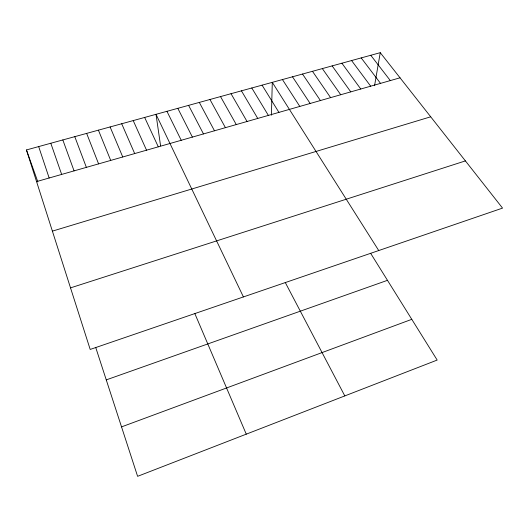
<?xml version="1.0" encoding="UTF-8"?>
<svg xmlns="http://www.w3.org/2000/svg" width="529" height="529" viewBox="0 0 529 529"><rect width="100%" height="100%" fill="white"/><g stroke="black" fill="none" stroke-linecap="round" stroke-linejoin="round"><path stroke-width="0.79" d="M271.417 115.196L272.29 82.352L378.738 250.548M374.552 85.731L380.252 52.669L26.45 149.945L90.195 349.444L502.55 208.109L380.252 52.669M121.538 426.89L411.787 319.331M106.256 379.888L387.479 280.324M70.522 287.875L465.408 160.902M52.391 231.133L430.712 116.797M36.561 181.592L400.036 77.809M370.756 55.274L390.316 80.58M361.201 57.906L380.53 83.377M351.58 60.551L370.677 86.187M341.899 63.209L360.765 89.017M332.152 65.894L350.773 91.874M322.34 68.591L340.722 94.744M312.467 71.303L330.599 97.634M302.522 74.04L320.409 100.543M292.511 76.791L310.146 103.472M282.433 79.562L299.811 106.422M370.637 253.305L437.172 360.064L137.606 476.331L95.689 347.368M262.08 85.162L278.928 112.386M251.791 87.986L268.375 115.401M241.442 90.836L257.749 118.436M231.021 93.699L247.05 121.491M220.52 96.582L236.271 124.566M209.953 99.492L225.42 127.668M199.314 102.414L214.49 130.789M285.23 282.42L344.809 395.91M188.602 105.364L203.48 133.93M177.81 108.326L192.391 137.097M166.952 111.315L181.222 140.284M243.419 296.928L156.009 114.324L160.585 145.859M144.655 117.445L158.297 146.831M133.222 120.586L146.54 150.19M121.703 123.753L134.683 153.569M194.771 313.419L246.269 434.157M110.105 126.947L122.748 156.981M98.414 130.16L110.713 160.419M86.644 133.394L98.592 163.878M74.781 136.654L86.372 167.369M62.832 139.94L74.067 170.88M26.45 149.945L37.863 181.936M50.797 143.253L61.662 174.425M38.67 146.586L49.157 177.995"/></g></svg>
